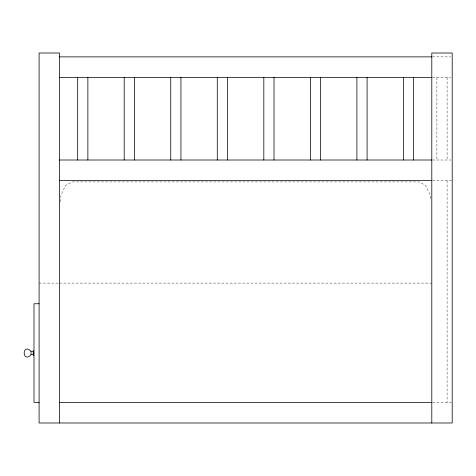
<?xml version="1.0" encoding="UTF-8"?>
<svg xmlns="http://www.w3.org/2000/svg" width="476" height="476" viewBox="0 0 476 476"><rect width="100%" height="100%" fill="white"/><g stroke="black" fill="none" stroke-linecap="round" stroke-linejoin="round"><path stroke-width="0.36" stroke-dasharray="2.38 1.78" d="M60.143 201.782L61.077 194.69L65.7 185.343L72.007 181.921L419.183 181.921L425.49 185.343L430.108 194.69L430.768 199.658M432.529 56.876L450.742 56.876M432.529 77.499L450.742 77.499M432.529 160.007L450.742 160.007M432.529 180.636L452.2 180.636M39.097 283.119L58.042 283.119M59.387 283.119L431.797 283.119M432.529 402.363L452.2 402.363M447.101 77.499L447.101 160.007M447.101 180.636L447.101 402.363M436.903 77.499L436.903 160.007M31.321 352.186L31.321 354.025M30.69 352.264L30.69 354.18"/><path stroke-width="0.71" d="M30.94 354.989C21.961 363.456 21.961 342.66 30.94 351.121M59.5 56.876L431.797 56.876M59.5 77.499L431.797 77.499M59.5 160.007L431.797 160.007M59.5 180.636L431.797 180.636M39.097 303.748L33.998 303.748L33.998 402.363L39.097 402.363M30.69 351.466L33.243 351.466L33.243 354.644L30.69 354.644M59.5 402.363L431.797 402.363M431.797 422.991L431.797 53.009L452.2 53.009L452.2 422.991L39.097 422.991L39.097 53.009L59.5 53.009L59.5 422.991M413.632 77.499L413.632 160.007M403.434 77.499L403.434 160.007M367.091 77.499L367.091 160.007M356.893 77.499L356.893 160.007M320.556 77.499L320.556 160.007M310.358 77.499L310.358 160.007M274.021 77.499L274.021 160.007M263.817 77.499L263.817 160.007M227.48 77.499L227.48 160.007M217.282 77.499L217.282 160.007M180.945 77.499L180.945 160.007M170.741 77.499L170.741 160.007M134.405 77.499L134.405 160.007M124.206 77.499L124.206 160.007M87.87 77.499L87.87 160.007M77.671 77.499L77.671 160.007M33.683 350.479L33.683 355.632"/></g></svg>
